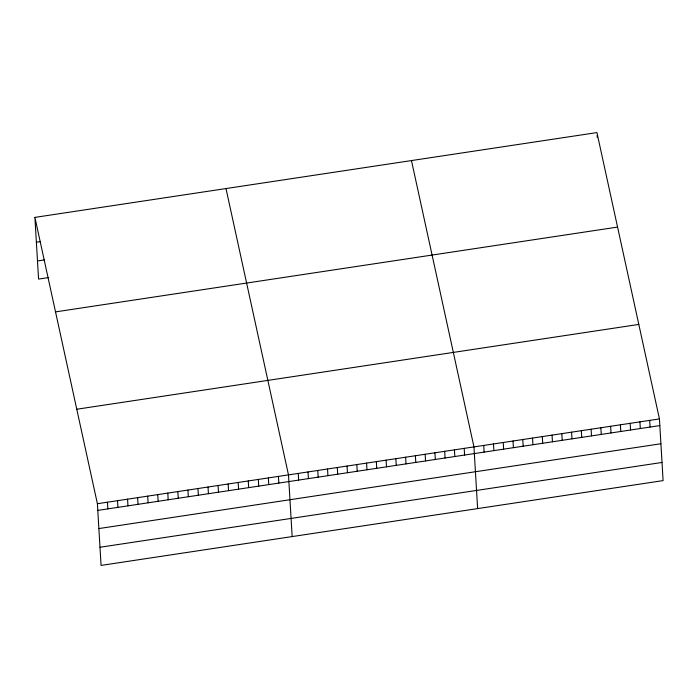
<?xml version="1.0" encoding="UTF-8"?>
<svg xmlns="http://www.w3.org/2000/svg" width="698" height="698" viewBox="0 0 698 698"><rect width="100%" height="100%" fill="white"/><g stroke="black" fill="none" stroke-linecap="round" stroke-linejoin="round"><path stroke-width="1.05" d="M34.9 217.392L596.938 132.585L659.436 418.913L663.1 480.608L101.062 565.415L97.397 503.72L34.9 217.392L38.565 279.087L48.624 277.568M36.375 242.232L40.397 241.621M37.483 260.93L44.524 259.874M55.526 311.884L617.564 227.077M76.771 409.237L638.81 324.422M97.397 503.72L659.436 418.913M97.79 510.404L659.828 425.588M98.872 528.561L660.91 443.745M99.98 547.258L662.018 462.451M411.471 160.575L473.959 446.903L477.624 508.589M225.995 188.556L288.483 474.884L292.157 536.579M649.672 420.388L650.074 427.063M639.909 421.862L640.31 428.537M630.146 423.328L630.547 430.012M620.391 424.803L620.784 431.486M597.113 135.447L597.226 137.358M610.628 426.277L611.02 432.961M600.865 427.752L601.257 434.426M591.101 429.226L591.503 435.901M581.338 430.701L581.739 437.376M571.575 432.167L571.976 438.85M561.82 433.641L562.213 440.325M552.057 435.116L552.45 441.799M542.294 436.59L542.686 443.265M532.53 438.065L532.932 444.739M522.767 439.539L523.168 446.214M513.013 441.005L513.405 447.688M503.249 442.48L503.642 449.163M493.486 443.954L493.879 450.629M483.723 445.429L484.124 452.103M464.196 448.369L464.598 455.052M454.442 449.844L454.834 456.527M444.678 451.318L445.071 458.001M434.915 452.793L435.308 459.467M425.152 454.267L425.553 460.942M415.389 455.742L415.79 462.416M405.625 457.207L406.027 463.891M395.871 458.682L396.263 465.365M386.107 460.156L386.5 466.84M376.344 461.631L376.737 468.306M366.581 463.106L366.982 469.78M356.818 464.58L357.219 471.255M347.054 466.046L347.456 472.729M337.3 467.52L337.692 474.204M327.536 468.995L327.929 475.678M317.773 470.469L318.166 477.144M308.01 471.944L308.411 478.619M298.247 473.419L298.648 480.093M278.432 476.402L278.825 483.086M268.372 477.921L268.774 484.604M258.312 479.439L258.714 486.122M248.261 480.957L248.654 487.64M238.201 482.475L238.594 489.158M228.141 483.993L228.543 490.677M218.081 485.511L218.483 492.186M208.03 487.03L208.423 493.704M197.97 488.548L198.363 495.222M187.91 490.066L188.312 496.74M177.85 491.584L178.252 498.259M167.799 493.102L168.192 499.777M157.739 494.62L158.132 501.295M147.679 496.138L148.081 502.813M137.628 497.657L138.021 504.331M127.568 499.166L127.961 505.849M117.508 500.684L117.91 507.367M107.448 502.202L107.85 508.886"/></g></svg>
